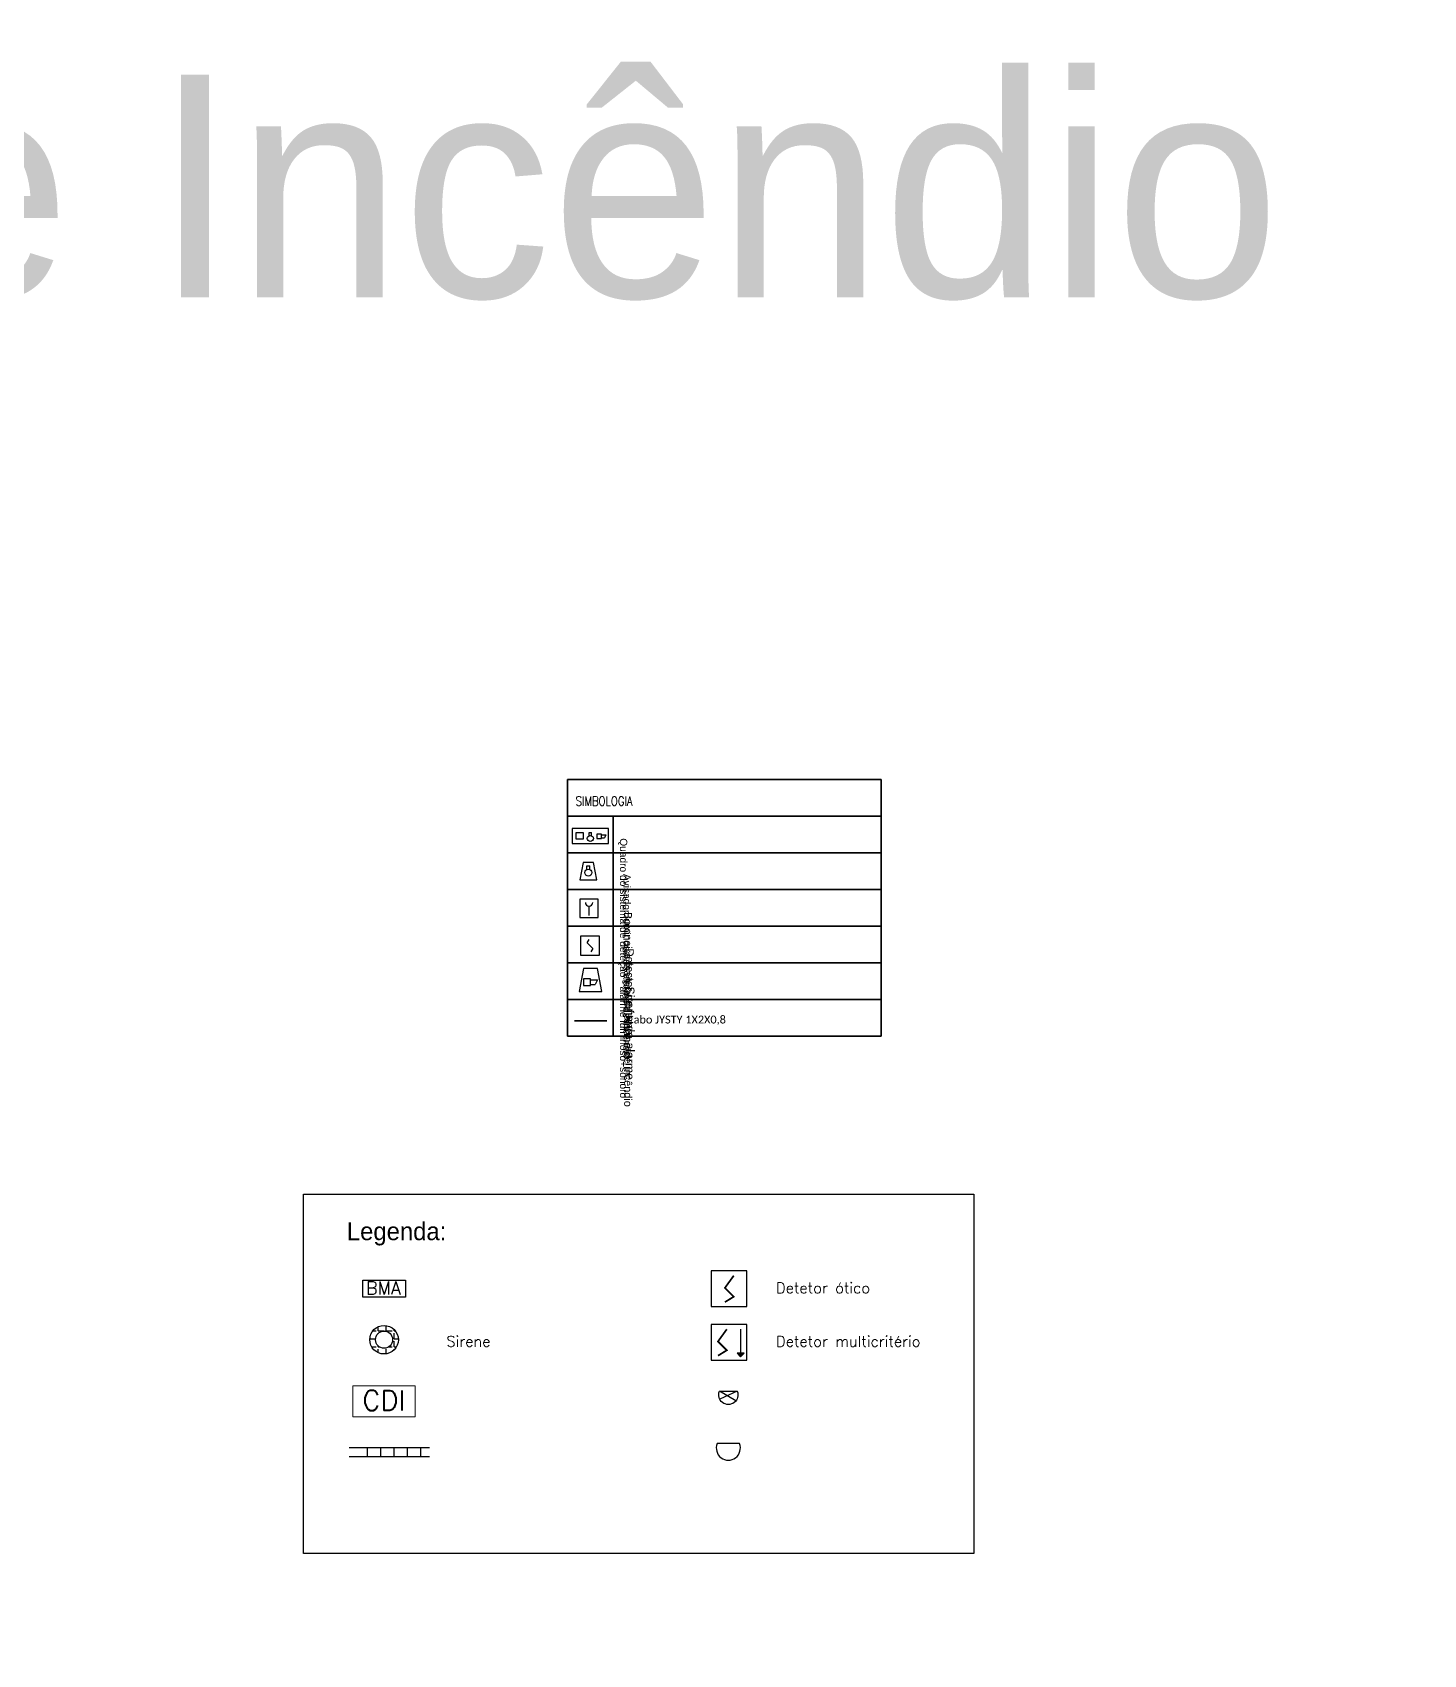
# Model space of a CAD drawing. Header units: millimetres. Extents: x 145 to 60311, y -8355 to 8851.
# Drawn here: x 791.91 to 823.11, y 499.21 to 535.61 of the extents above; entities that cross this region are included whole.
import ezdxf
from ezdxf.lldxf.tags import DXFTag

# ---------------------------------------------------------------- set-up
doc = ezdxf.new("R2010")
doc.units = ezdxf.units.MM
for name, color, linetype in [('Botão manual de alarme', 10, 'Continuous'), ('CAMINHO DE CABOS', 3, 'Continuous'), ('Sensor de fumo', 30, 'Continuous'), ('Tubagem', 30, 'Continuous')]:
    doc.layers.add(name, color=color, linetype=linetype)
doc.layers.add('Ricardo - incendio', color=250, linetype='Continuous', lineweight=35)
doc.styles.add('attribs', font='calibri.ttf', dxfattribs={"height": 0.13})
doc.styles.add('Roman', font='romans')
doc.styles.add('SIMPLEX', font='SIMPLEX.SHX')
doc.styles.add('style2', font='arial.ttf', dxfattribs={"height": 0.04})
tags = doc.linetypes.add('CENTER', pattern=[2, 1.25, -0.25, 0.25, -0.25]).pattern_tags.tags
tags[10:11] = [DXFTag(74, 4), DXFTag(75, 0), DXFTag(340, '0'), DXFTag(46, 1.0), DXFTag(50, 0.0), DXFTag(44, 0.0), DXFTag(45, 0.0)]
tags[8:9] = [DXFTag(74, 4), DXFTag(75, 0), DXFTag(340, '0'), DXFTag(46, 1.0), DXFTag(50, 0.0), DXFTag(44, 0.0), DXFTag(45, 0.0)]
tags[6:7] = [DXFTag(74, 4), DXFTag(75, 0), DXFTag(340, '0'), DXFTag(46, 1.0), DXFTag(50, 0.0), DXFTag(44, 0.0), DXFTag(45, 0.0)]
tags[4:5] = [DXFTag(74, 4), DXFTag(75, 0), DXFTag(340, '0'), DXFTag(46, 1.0), DXFTag(50, 0.0), DXFTag(44, 0.0), DXFTag(45, 0.0)]

# ---------------------------------------------------------------- blocks, each defined once
blk = doc.blocks.new('BOtão de alarme')
at = {"layer": 'Botão manual de alarme'}
for p, q in [((32616, 27024), (33816, 27024)), ((32616, 26544), (32616, 27024)), ((33816, 27024), (33816, 26544)), ((33816, 26544), (32616, 26544))]:
    blk.add_line(p, q, dxfattribs=at)
at = {"insert": (32710, 26981), "char_height": 360, "attachment_point": 1, "style": 'Roman'}
blk.add_mtext_dynamic_manual_height_columns('{\\C1;BMA}', width=347.88, gutter_width=12.5, heights=[0], dxfattribs=at)
blk = doc.blocks.new('Sensor ótico de fumo 1')
at = {"layer": 'Sensor de fumo'}
for p, q in [((1000, 1000), (0, 1000)), ((0, 1000), (0, 0)), ((1000, 0), (1000, 1000)), ((0, 0), (1000, 0))]:
    blk.add_line(p, q, dxfattribs=at)
at = {"layer": 'Sensor de fumo', "const_width": 49}
blk.add_lwpolyline([(631, 865), (383, 522), (631, 275), (383, 123)], dxfattribs=at)
blk = doc.blocks.new('Sensor Multicritério 1')
at = {"layer": 'Sensor de fumo'}
h = blk.add_hatch(color=256, dxfattribs=at)
h.dxf.hatch_style = 1
h.paths.add_polyline_path([(724, 193), (824, 92), (924, 193)])
for p, q in [((1000, 1000), (0, 1000)), ((0, 1000), (0, 0)), ((1000, 0), (1000, 1000)), ((0, 0), (1000, 0))]:
    blk.add_line(p, q, dxfattribs=at)
at = {"layer": 'Sensor de fumo', "lineweight": 25}
for p, q in [((824, 865), (824, 193)), ((924, 193), (724, 193)), ((724, 193), (824, 92)), ((824, 92), (924, 193))]:
    blk.add_line(p, q, dxfattribs=at)
at = {"layer": 'Sensor de fumo', "const_width": 49}
blk.add_lwpolyline([(436, 865), (189, 522), (436, 275), (189, 123)], dxfattribs=at)
blk = doc.blocks.new('SINALIZADOR LUMINOSO')
at = {"layer": 'Tubagem'}
for p, q in [((57805, 30880), (57805, 30380)), ((58079, 30423), (57805, 30880)), ((57805, 30380), (58029, 30871))]:
    blk.add_line(p, q, dxfattribs=at)
blk.add_arc((57907, 30630), 270, 247.914, 112.086, dxfattribs=at)
blk = doc.blocks.new("SINALIZADOR 2 LED'S")
at = {"layer": 'Tubagem'}
blk.add_line((-69773, -24973), (-70273, -24973), dxfattribs=at)
blk.add_arc((-70023, -25075), 270, 157.914, 22.086, dxfattribs=at)

msp = doc.modelspace()

# ---------------------------------------------------------------- hatches: boundary and pattern name
at = {"layer": 'Botão manual de alarme'}
h = msp.add_hatch(dxfattribs=at)
h.set_pattern_fill('ANGLE', color=256, scale=0.0256)
h.set_pattern_definition([(0, (777.31096, 494.31422), (0, 0.178816), [0.130048, -0.048768]), (90, (777.31096, 494.31422), (-0.178816, 1e-17), [0.130048, -0.048768])])
h.paths.add_polyline_path([(799.474, 506.277, 1), (800.114, 506.277, 1)])
h.paths.add_polyline_path([(799.986, 506.277, -1), (799.602, 506.277, -1)], flags=16)

# ---------------------------------------------------------------- linework, layer by layer
at = {"color": 0}
for p, q in [((804.394, 517.658), (804.448, 517.658)), ((804.394, 517.585), (804.394, 517.658)), ((804.448, 517.585), (804.448, 517.658)), ((804.671, 517.604), (804.772, 517.604)), ((804.772, 517.604), (804.738, 517.536)), ((804.671, 517.536), (804.738, 517.536)), ((804.26, 516.982), (804.183, 516.596)), ((804.493, 516.982), (804.26, 516.982)), ((804.346, 516.912), (804.408, 516.912)), ((804.346, 516.828), (804.346, 516.912)), ((804.408, 516.828), (804.408, 516.912)), ((804.569, 516.596), (804.493, 516.982)), ((804.183, 516.596), (804.569, 516.596)), ((804.392, 515.793), (804.392, 516.005)), ((804.349, 515.183), (804.392, 515.254)), ((804.349, 515.183), (804.478, 515.054)), ((804.478, 515.054), (804.434, 514.982)), ((804.27, 514.605), (804.167, 514.09)), ((804.58, 514.605), (804.27, 514.605)), ((804.425, 514.351), (804.579, 514.351)), ((804.579, 514.351), (804.528, 514.247)), ((804.682, 514.09), (804.58, 514.605)), ((804.167, 514.09), (804.682, 514.09)), ((804.425, 514.247), (804.528, 514.247))]:
    msp.add_line(p, q, dxfattribs=at)
for points in [[(804.015, 517.412), (804.826, 517.412), (804.826, 517.749), (804.015, 517.749)], [(804.106, 517.658), (804.262, 517.658), (804.262, 517.51), (804.106, 517.51)], [(804.569, 517.519), (804.671, 517.519), (804.671, 517.621), (804.569, 517.621)], [(804.187, 515.753), (804.598, 515.753), (804.598, 516.164), (804.187, 516.164)], [(804.199, 514.904), (804.628, 514.904), (804.628, 515.333), (804.199, 515.333)], [(804.27, 514.222), (804.425, 514.222), (804.425, 514.376), (804.27, 514.376)]]:
    msp.add_lwpolyline(points, close=True, dxfattribs=at)
msp.add_lwpolyline([(797.988, 509.542), (813.023, 509.542), (813.023, 501.48), (797.988, 501.48)], close=True)
at = {"lineweight": 5}
msp.add_lwpolyline([(799.095, 505.241), (800.492, 505.241), (800.492, 504.543), (799.095, 504.543)], close=True, dxfattribs=at)
at = {"color": 0}
for centre, radius in [((804.421, 517.523), 0.0676), ((804.377, 516.758), 0.0772)]:
    msp.add_circle(centre, radius, dxfattribs=at)
msp.add_arc((804.392, 516.087), 0.0822, 180, 0, dxfattribs=at)
at = {"layer": 'Botão manual de alarme'}
for radius in [0.32, 0.192]:
    msp.add_circle((799.794, 506.277), radius, dxfattribs=at)
at = {"layer": 'CAMINHO DE CABOS'}
for p, q in [((799.013, 503.855), (800.813, 503.855)), ((799.413, 503.855), (799.413, 503.655)), ((799.713, 503.855), (799.713, 503.655)), ((800.013, 503.855), (800.013, 503.655)), ((800.313, 503.855), (800.313, 503.655)), ((800.613, 503.855), (800.613, 503.655)), ((799.013, 503.655), (800.813, 503.655))]:
    msp.add_line(p, q, dxfattribs=at)
at = {"layer": 'Ricardo - incendio', "color": 0}
for p, q in [((803.906, 518.844), (810.948, 518.844)), ((803.906, 518.844), (803.906, 513.085)), ((810.948, 518.844), (810.948, 513.085)), ((810.948, 518.021), (803.906, 518.021)), ((803.906, 518.021), (803.906, 517.198)), ((803.906, 518.021), (804.934, 518.021)), ((804.934, 518.021), (804.934, 513.085)), ((803.906, 517.198), (810.948, 517.198)), ((810.948, 516.376), (803.906, 516.376)), ((803.906, 516.376), (803.906, 515.553)), ((803.906, 515.553), (810.948, 515.553)), ((810.948, 514.73), (803.906, 514.73)), ((803.906, 514.73), (803.906, 513.908)), ((803.906, 513.908), (810.948, 513.908)), ((804.067, 513.435), (804.789, 513.435)), ((810.948, 513.085), (803.906, 513.085))]:
    msp.add_line(p, q, dxfattribs=at)

# ---------------------------------------------------------------- block references
at = {"lineweight": 5, "xscale": 0.001, "yscale": 0.001, "zscale": 0.001}
msp.add_blockref("SINALIZADOR 2 LED'S", (877.54, 528.919), dxfattribs=at)
at = {"layer": 'Botão manual de alarme', "xscale": 0.0008, "yscale": 0.0008, "zscale": 0.0008}
for name, p in [('Sensor ótico de fumo 1', (807.134, 507.022)), ('BOtão de alarme', (773.221, 485.995)), ('Sensor Multicritério 1', (807.134, 505.82))]:
    msp.add_blockref(name, p, dxfattribs=at)
at = {"layer": 'Tubagem', "xscale": -0.0008, "yscale": 0.0008, "zscale": 0.0008, "rotation": 90}
msp.add_blockref('SINALIZADOR LUMINOSO', (832.021, 551.365), dxfattribs=at)

# ---------------------------------------------------------------- texts
at = {"attachment_point": 1}
for s, width, gutter_width, insert, char_height in [('Deteção de Incêndio', 102.418, 12.5, (758.567, 534.661, -0.004), 5), ('\\pt1.2;Legenda:', 2161.18006, 10, (798.959, 508.91), 0.4)]:
    msp.add_mtext_dynamic_manual_height_columns(s, width=width, gutter_width=gutter_width, heights=[0], dxfattribs=dict(at, insert=insert, char_height=char_height))
at = {"char_height": 0.24, "attachment_point": 1, "style": 'Roman'}
for s, width, insert in [('\\pt0.72;Detetor ótico', 3189.3384, (808.588, 507.56)), ('\\pt0.72;Sirene', 2161.18006, (801.193, 506.36)), ('\\pt0.72;Detetor multicritério', 4694.85604, (808.588, 506.36))]:
    msp.add_mtext_dynamic_manual_height_columns(s, width=width, gutter_width=10, heights=[0], dxfattribs=dict(at, insert=insert))
at = {"lineweight": 5, "insert": (799.308, 505.14), "char_height": 0.448, "attachment_point": 1, "style": 'Roman'}
msp.add_mtext_dynamic_manual_height_columns('CDI', width=3120, gutter_width=1.25, heights=[0], dxfattribs=at)
at = {"layer": 'Ricardo - incendio', "color": 0, "linetype": 'Continuous', "style": 'SIMPLEX', "width": 0.8}
msp.add_text('SIMBOLOGIA', height=0.2057, dxfattribs=at).set_placement((804.093, 518.258))
at = {"layer": 'Ricardo - incendio', "color": 0, "linetype": 'CENTER', "lineweight": 20, "style": 'style2'}
for s, height, p in [('Quadro do sistema de deteção - alarme luminoso+sonoro', 0.16349, (805.086, 517.528)), ('Avisador luminoso de alarme de incêndio', 0.16248, (805.164, 516.728)), ('Botoneira manual de alarme de incêndio', 0.17426, (805.18, 515.873)), ('Detector de fumo', 0.18058, (805.216, 515.054)), ('Sirene de alarme', 0.19725, (805.213, 514.202))]:
    msp.add_text(s, height=height, rotation=270, dxfattribs=at).set_placement(p)
at = {"layer": 'Ricardo - incendio', "color": 0, "style": 'attribs'}
msp.add_text('Cabo JYSTY 1X2X0,8', height=0.17604, dxfattribs=at).set_placement((805.247, 513.372))

doc.saveas('drawing.dxf')
